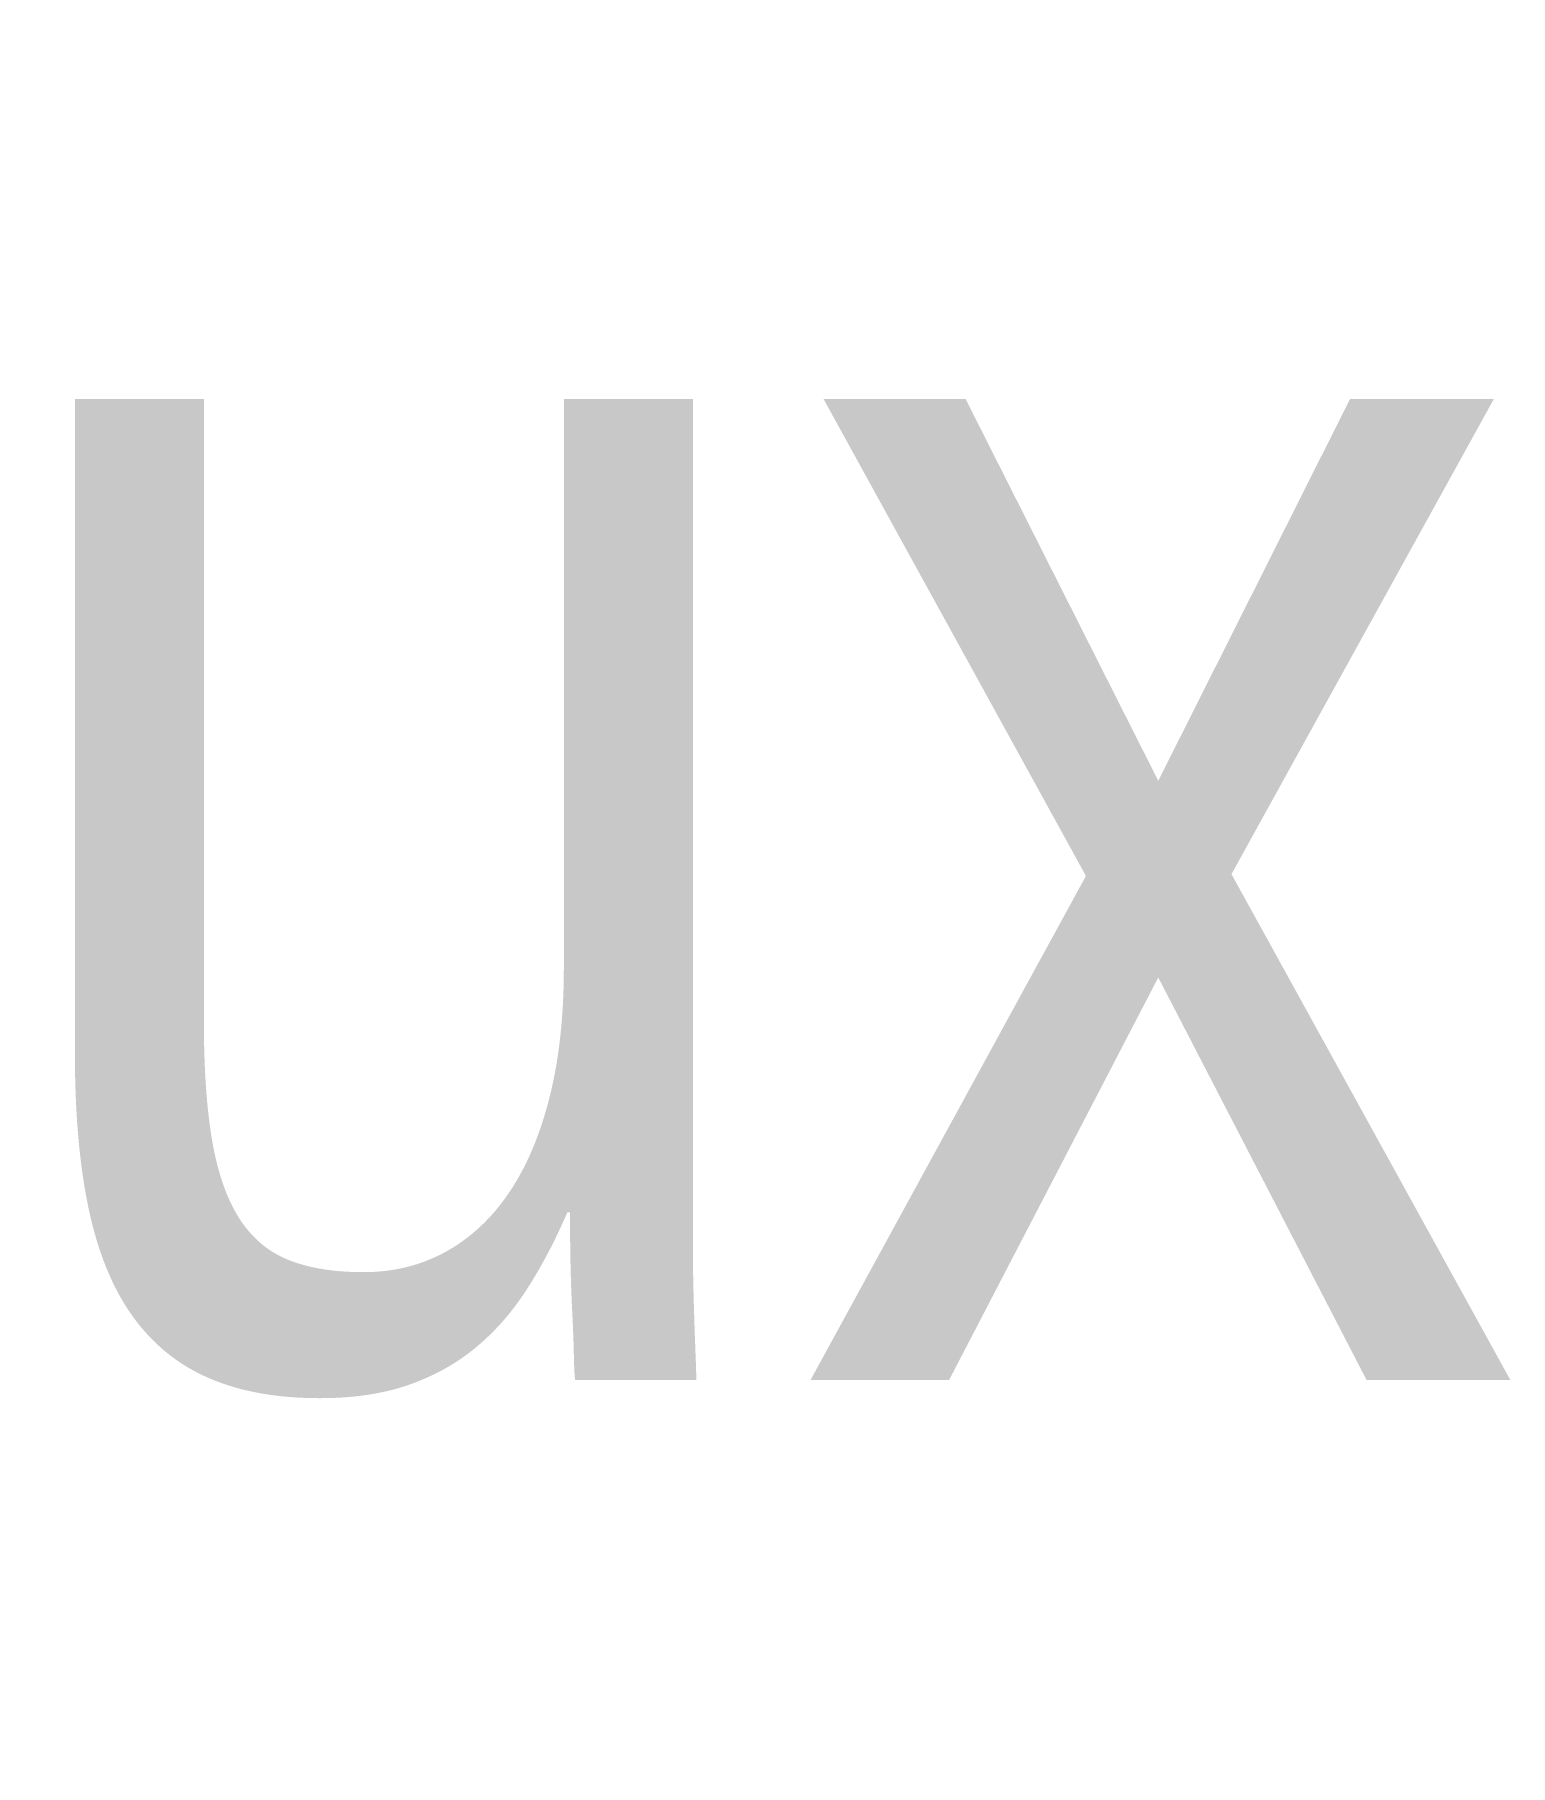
# Model space of a CAD drawing. Header units: centimetres. Extents: x -4381 to 5639, y -3920 to 4826.
# Drawn here: x 35.6694 to 35.9582, y 16.3383 to 16.677 of the extents above; entities that cross this region are included whole.
import ezdxf
from ezdxf.xclip import XClip

# ---------------------------------------------------------------- set-up
doc = ezdxf.new("R2010")
doc.units = ezdxf.units.CM
doc.header["$MEASUREMENT"] = 0
doc.header["$XCLIPFRAME"] = 0
doc.layers.add('04-Textes  50 .text_Pen_No__7', color=7, linetype='Continuous', lineweight=5)
doc.layers.add('Drawing & Figure', color=7, linetype='Continuous')
doc.styles.add('GENERATED_STYLE_2', font='')
doc.styles.get('GENERATED_STYLE_2').set_extended_font_data('Arial Narrow Occidental')

# ---------------------------------------------------------------- blocks, each defined once
blk = doc.blocks.new('Drawing_9_9', base_point=(-322.85847, 10.61787))
at = {"layer": '04-Textes  50 .text_Pen_No__7', "linetype": 'Continuous', "insert": (34.03479, 16.501), "char_height": 0.25, "attachment_point": 4, "style": 'GENERATED_STYLE_2'}
blk.add_mtext('\\A1;{\\fArial Narrow Occidental|b0|i0|c0|p34;Enduit rugueux}', dxfattribs=at)

msp = doc.modelspace()

# ---------------------------------------------------------------- block references
at = {"layer": 'Drawing & Figure', "color": 151, "linetype": 'Continuous', "lineweight": 5, "ltscale": 10, "true_color": 0x80c2ff}
ref = msp.add_blockref('Drawing_9_9', (-322.85847, 10.61787), dxfattribs=at)
XClip(ref).set_block_clipping_path([(1, 0.9963282177), (50.7463984619, 21.3288080632)])

doc.saveas('drawing.dxf')
